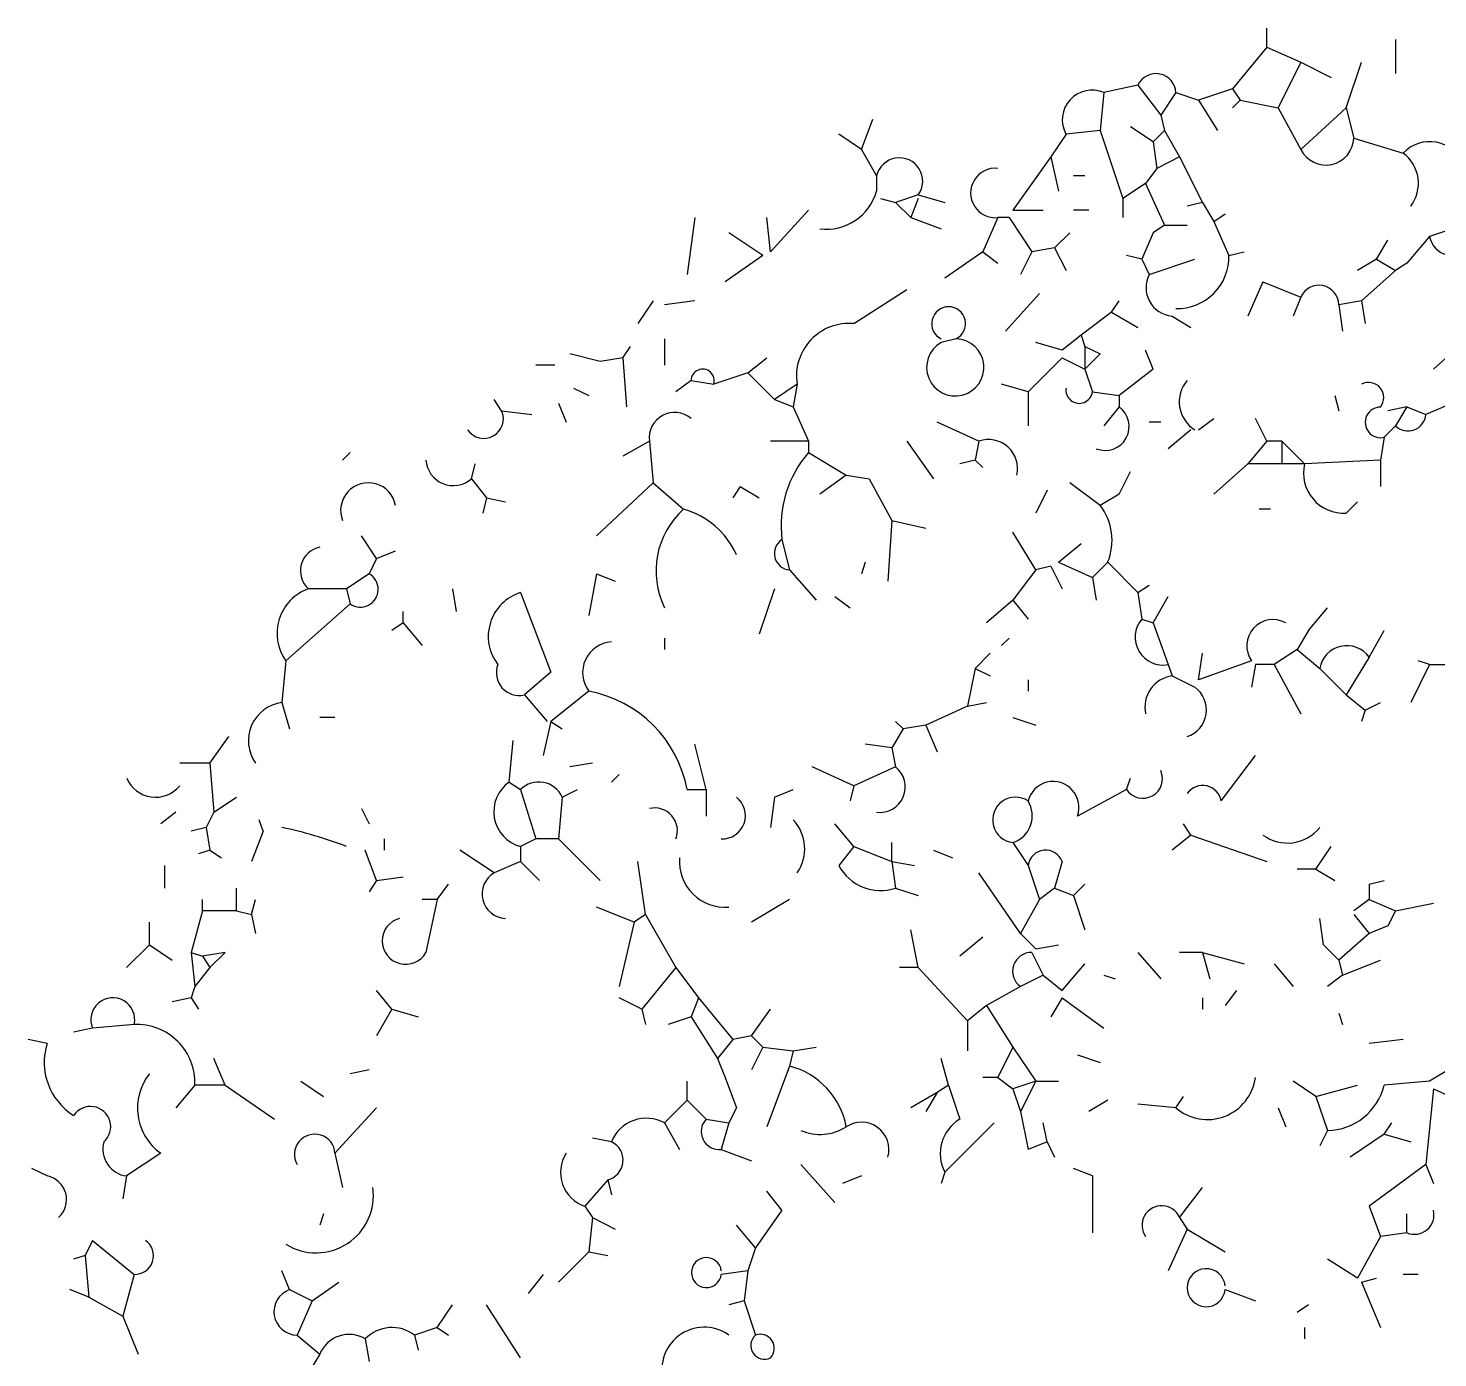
# Model space of a CAD drawing. Header units: millimetres. Extents: x 407.05 to 408.09, y 2605.96 to 2606.99.
# Drawn here: x 407.047 to 407.617, y 2606.449 to 2606.987 of the extents above; entities that cross this region are included whole.
import ezdxf

# ---------------------------------------------------------------- set-up
doc = ezdxf.new("R2010")
doc.units = ezdxf.units.MM
doc.header["$LTSCALE"] = 10
doc.layers.add('Vegetais', color=94, linetype='Continuous')

msp = doc.modelspace()

# ---------------------------------------------------------------- linework, layer by layer
at = {"layer": 'Vegetais'}
for p, q in [((407.5476015429312, 2606.979088007846), (407.5476015429312, 2606.986744130198)), ((407.5476015429312, 2606.979088007846), (407.5338155430789, 2606.962237027327)), ((407.5476015429312, 2606.979088007846), (407.5613875427835, 2606.972957795017)), ((407.5996804778421, 2606.982148713082), (407.5996804778421, 2606.968362377901)), ((407.5613875427835, 2606.972957795017), (407.5521968762153, 2606.954576545713)), ((407.5613875427835, 2606.972957795017), (407.5736386630915, 2606.966832025284)), ((407.5797688759199, 2606.954576545713), (407.5858944779898, 2606.972957795017)), ((407.4955180810938, 2606.963766960786), (407.4817320812417, 2606.960706674709)), ((407.4955180810938, 2606.963766960786), (407.5047087476621, 2606.951516259637)), ((407.5338155430789, 2606.962237027327), (407.5200295432266, 2606.957641610211)), ((407.5338155430789, 2606.962237027327), (407.5368760806508, 2606.957641610211)), ((407.4817320812417, 2606.960706674709), (407.4802018124558, 2606.945386046809)), ((407.5108388766584, 2606.960706674709), (407.5047087476621, 2606.951516259637)), ((407.5108388766584, 2606.960706674709), (407.5200295432266, 2606.957641610211)), ((407.5200295432266, 2606.957641610211), (407.5276854140826, 2606.945386046809)), ((407.5368760806508, 2606.957641610211), (407.5338155430789, 2606.954576545713)), ((407.5368760806508, 2606.957641610211), (407.5521968762153, 2606.954576545713)), ((407.5047087476621, 2606.951516259637), (407.5062435433745, 2606.945386046809)), ((407.5521968762153, 2606.954576545713), (407.5613875427835, 2606.937729924457)), ((407.5797688759199, 2606.954576545713), (407.5613875427835, 2606.937729924457)), ((407.5797688759199, 2606.954576545713), (407.5828294134917, 2606.942325341573)), ((407.3836998134898, 2606.937729924457), (407.3882951467739, 2606.949981547757)), ((407.4802018124558, 2606.945386046809), (407.4664158126035, 2606.943855694191)), ((407.4802018124558, 2606.945386046809), (407.489392479024, 2606.91781387944)), ((407.5016482100904, 2606.940790629693), (407.4924575435222, 2606.946920842521)), ((407.5062435433745, 2606.945386046809), (407.5016482100904, 2606.940790629693)), ((407.5062435433745, 2606.945386046809), (407.5123691454443, 2606.934664859959)), ((407.3836998134898, 2606.937729924457), (407.3745091469216, 2606.943855694191)), ((407.4664158126035, 2606.943855694191), (407.4602902105335, 2606.934664859959)), ((407.5016482100904, 2606.940790629693), (407.5031784788761, 2606.930069442843)), ((407.5828294134917, 2606.942325341573), (407.6027455423403, 2606.936195212577)), ((407.3836998134898, 2606.937729924457), (407.3898253317279, 2606.927004294513)), ((407.4602902105335, 2606.934664859959), (407.4449693311369, 2606.913218881484)), ((407.4602902105335, 2606.934664859959), (407.4633506642733, 2606.920878943939)), ((407.5123691454443, 2606.934664859959), (407.5031784788761, 2606.930069442843)), ((407.5123691454443, 2606.934664859959), (407.5215598120125, 2606.916283945982)), ((407.5031784788761, 2606.930069442843), (407.4985831455922, 2606.923944008437)), ((407.3898253317279, 2606.927004294513), (407.3898253317279, 2606.920878943939)), ((407.4740762103858, 2606.927004294513), (407.4694808771017, 2606.927004294513)), ((407.4985831455922, 2606.923944008437), (407.489392479024, 2606.91781387944)), ((407.4985831455922, 2606.923944008437), (407.5062435433745, 2606.90709311175)), ((407.3913602112721, 2606.91781387944), (407.3974858133421, 2606.916283945982)), ((407.4066763960784, 2606.919349094313), (407.3974858133421, 2606.916283945982)), ((407.3974858133421, 2606.916283945982), (407.4036113315802, 2606.910158176248)), ((407.4066763960784, 2606.91781387944), (407.4036113315802, 2606.910158176248)), ((407.4066763960784, 2606.919349094313), (407.4173974152643, 2606.916283945982)), ((407.489392479024, 2606.91781387944), (407.489392479024, 2606.910158176248)), ((407.5215598120125, 2606.916283945982), (407.5154342099427, 2606.914753593365)), ((407.5215598120125, 2606.916283945982), (407.5261551452966, 2606.908623380536)), ((407.346937063385, 2606.896371841068), (407.3622534158552, 2606.913218881484)), ((407.4449693311369, 2606.913218881484), (407.4572251460353, 2606.913218881484)), ((407.4756064791717, 2606.913218881484), (407.4694808771017, 2606.913218881484)), ((407.5261551452966, 2606.908623380536), (407.5307504785807, 2606.911688528867)), ((407.3162999991824, 2606.910158176248), (407.3132395454425, 2606.887181425996)), ((407.346937063385, 2606.896371841068), (407.3454068784312, 2606.910158176248)), ((407.4036113315802, 2606.910158176248), (407.4158671464785, 2606.905562675301)), ((407.4388438128989, 2606.910158176248), (407.4327182108289, 2606.896371841068)), ((407.443439146183, 2606.910158176248), (407.4388438128989, 2606.910158176248)), ((407.443439146183, 2606.910158176248), (407.4526298127512, 2606.896371841068)), ((407.5062435433745, 2606.90709311175), (407.5016482100904, 2606.90402796342)), ((407.5062435433745, 2606.90709311175), (407.5154342099427, 2606.90709311175)), ((407.5261551452966, 2606.908623380536), (407.5322807473667, 2606.894837129188)), ((407.6272524775467, 2606.90709311175), (407.6134664776944, 2606.902497694634)), ((407.3438719988869, 2606.894837129188), (407.3300859990346, 2606.90402796342)), ((407.4618204793194, 2606.897902193687), (407.4679460813894, 2606.90402796342)), ((407.5016482100904, 2606.90402796342), (407.4970528768063, 2606.89330677657)), ((407.5920200800599, 2606.89330677657), (407.596615413344, 2606.900967258185)), ((407.6134664776944, 2606.902497694634), (407.6042758111262, 2606.891776423952)), ((407.3438719988869, 2606.894837129188), (407.3285558140807, 2606.884116277666)), ((407.4327182108289, 2606.896371841068), (407.4173974152643, 2606.885646211124)), ((407.4327182108289, 2606.896371841068), (407.4388438128989, 2606.891776423952)), ((407.4526298127512, 2606.896371841068), (407.4480344794671, 2606.887181425996)), ((407.4618204793194, 2606.897902193687), (407.4526298127512, 2606.896371841068)), ((407.4618204793194, 2606.897902193687), (407.4664158126035, 2606.888711275622)), ((407.4970528768063, 2606.89330677657), (407.4909227478099, 2606.894837129188)), ((407.4970528768063, 2606.89330677657), (407.5001134143779, 2606.887181425996)), ((407.5001134143779, 2606.887181425996), (407.5184946636824, 2606.89330677657)), ((407.5322807473667, 2606.894837129188), (407.538410876363, 2606.896371841068)), ((407.5920200800599, 2606.89330677657), (407.5843642092039, 2606.888711275622)), ((407.5920200800599, 2606.89330677657), (407.5996804778421, 2606.888711275622)), ((407.5996804778421, 2606.888711275622), (407.5858944779898, 2606.876455796052)), ((407.6042758111262, 2606.891776423952), (407.5996804778421, 2606.888711275622)), ((407.546066747219, 2606.884116277666), (407.5399411451489, 2606.870330445478)), ((407.546066747219, 2606.884116277666), (407.5613875427835, 2606.877991010924)), ((407.2994535455902, 2606.876455796052), (407.2933234165939, 2606.867265380979)), ((407.3162999991824, 2606.876455796052), (407.3040488788743, 2606.874925862594)), ((407.3806347489916, 2606.867265380979), (407.4020811466262, 2606.881051296999)), ((407.4556948772494, 2606.87952086055), (407.4419088773971, 2606.864204675744)), ((407.4847971457399, 2606.871860798095), (407.4878622102381, 2606.876455796052)), ((407.5613875427835, 2606.877991010924), (407.5583224782853, 2606.870330445478)), ((407.5858944779898, 2606.876455796052), (407.5767038114216, 2606.874925862594)), ((407.5858944779898, 2606.876455796052), (407.5874247467758, 2606.867265380979)), ((407.4847971457399, 2606.871860798095), (407.4725414146735, 2606.862669880031)), ((407.4847971457399, 2606.871860798095), (407.4955180810938, 2606.865735028362)), ((407.5767038114216, 2606.874925862594), (407.5782339963756, 2606.864204675744)), ((407.5093039971142, 2606.870330445478), (407.5169644787284, 2606.865735028362)), ((407.3040488788743, 2606.861139611246), (407.3040488788743, 2606.850418759724)), ((407.4219927485484, 2606.861139611246), (407.4158671464785, 2606.859609174795)), ((407.4648855438176, 2606.85654419413), (407.4541599977051, 2606.859609174795)), ((407.4725414146735, 2606.862669880031), (407.4648855438176, 2606.85654419413)), ((407.4725414146735, 2606.862669880031), (407.4740762103858, 2606.858074462915)), ((407.6287826625006, 2606.861139611246), (407.6149967464804, 2606.848883628683)), ((407.2780071479556, 2606.851948693181), (407.2657513330573, 2606.855013757679)), ((407.2871978145238, 2606.853479045799), (407.2780071479556, 2606.851948693181)), ((407.2871978145238, 2606.853479045799), (407.2902628790221, 2606.858074462915)), ((407.2871978145238, 2606.853479045799), (407.2887279994778, 2606.833567863037)), ((407.3377464806489, 2606.847353695225), (407.3454068784312, 2606.853479045799)), ((407.4648855438176, 2606.853479045799), (407.4510995439653, 2606.839693213611)), ((407.4648855438176, 2606.853479045799), (407.4740762103858, 2606.848883628683)), ((407.4740762103858, 2606.858074462915), (407.4740762103858, 2606.848883628683)), ((407.4740762103858, 2606.858074462915), (407.4802018124558, 2606.855013757679)), ((407.4802018124558, 2606.855013757679), (407.4740762103858, 2606.848883628683)), ((407.5016482100904, 2606.848883628683), (407.4985831455922, 2606.85654419413)), ((407.2596258148193, 2606.850418759724), (407.2519654170371, 2606.850418759724)), ((407.4740762103858, 2606.848883628683), (407.4771367479576, 2606.839693213611)), ((407.5016482100904, 2606.848883628683), (407.4878622102381, 2606.838163280153)), ((407.3147698142284, 2606.844288630727), (407.3086442121584, 2606.839693213611)), ((407.3147698142284, 2606.844288630727), (407.3239604807966, 2606.842758278109)), ((407.3377464806489, 2606.847353695225), (407.3239604807966, 2606.842758278109)), ((407.3377464806489, 2606.847353695225), (407.348467332171, 2606.836632843703)), ((407.3576580825711, 2606.842758278109), (407.348467332171, 2606.836632843703)), ((407.3576580825711, 2606.842758278109), (407.3561278137852, 2606.833567863037)), ((407.4510995439653, 2606.839693213611), (407.4403739978528, 2606.842758278109)), ((407.2381794171848, 2606.832037426587), (407.2351188796129, 2606.836632843703)), ((407.2672862126016, 2606.841228344651), (407.2734118146716, 2606.838163280153)), ((407.348467332171, 2606.836632843703), (407.3561278137852, 2606.833567863037)), ((407.4510995439653, 2606.839693213611), (407.4510995439653, 2606.825907297591)), ((407.4771367479576, 2606.839693213611), (407.4878622102381, 2606.838163280153)), ((407.4878622102381, 2606.838163280153), (407.4878622102381, 2606.833567863037)), ((407.5751735426357, 2606.838163280153), (407.5767038114216, 2606.832037426587)), ((407.2381794171848, 2606.832037426587), (407.2504351482511, 2606.830502714707)), ((407.2611560836052, 2606.835098131823), (407.2642211481034, 2606.827442009471)), ((407.3561278137852, 2606.833567863037), (407.3622534158552, 2606.819781527857)), ((407.4878622102381, 2606.833567863037), (407.4817320812417, 2606.825907297591)), ((407.6042758111262, 2606.833567863037), (407.596615413344, 2606.832037426587)), ((407.6042758111262, 2606.833567863037), (407.5996804778421, 2606.825907297591)), ((407.6042758111262, 2606.833567863037), (407.6119362089085, 2606.830502714707)), ((407.6226571442626, 2606.835098131823), (407.6119362089085, 2606.830502714707)), ((407.4311834151166, 2606.819781527857), (407.4143368776926, 2606.827442009471)), ((407.5047087476621, 2606.827442009471), (407.5001134143779, 2606.827442009471)), ((407.5200295432266, 2606.824376944973), (407.5261551452966, 2606.828972362089)), ((407.5476015429312, 2606.819781527857), (407.5430062096471, 2606.828972362089)), ((407.5996804778421, 2606.825907297591), (407.595085144558, 2606.821311880475)), ((407.297918749878, 2606.819781527857), (407.2871978145238, 2606.813656177283)), ((407.297918749878, 2606.819781527857), (407.2994535455902, 2606.802930547338)), ((407.3622534158552, 2606.819781527857), (407.346937063385, 2606.819781527857)), ((407.3622534158552, 2606.819781527857), (407.3622534158552, 2606.815186026909)), ((407.4020811466262, 2606.819781527857), (407.4128020819802, 2606.80446576221)), ((407.4311834151166, 2606.819781527857), (407.4296531463307, 2606.812120962411)), ((407.5169644787284, 2606.824376944973), (407.5077738121602, 2606.816716379526)), ((407.5476015429312, 2606.819781527857), (407.5399411451489, 2606.810591028952)), ((407.5537271450012, 2606.819781527857), (407.5476015429312, 2606.819781527857)), ((407.5537271450012, 2606.819781527857), (407.5537271450012, 2606.810591028952)), ((407.5537271450012, 2606.819781527857), (407.5629178115694, 2606.810591028952)), ((407.595085144558, 2606.821311880475), (407.5935548757721, 2606.812120962411)), ((407.1769098157057, 2606.815186026909), (407.1738446673755, 2606.812120962411)), ((407.3622534158552, 2606.815186026909), (407.3775742114199, 2606.805995611836)), ((407.2259282130449, 2606.80446576221), (407.2274583979987, 2606.810591028952)), ((407.4296531463307, 2606.812120962411), (407.4235275442608, 2606.810591028952)), ((407.4296531463307, 2606.812120962411), (407.4327182108289, 2606.809060760167)), ((407.5399411451489, 2606.810591028952), (407.5261551452966, 2606.798335549382)), ((407.5537271450012, 2606.810591028952), (407.5399411451489, 2606.810591028952)), ((407.5629178115694, 2606.810591028952), (407.5537271450012, 2606.810591028952)), ((407.5935548757721, 2606.812120962411), (407.5629178115694, 2606.810591028952)), ((407.5935548757721, 2606.812120962411), (407.5935548757721, 2606.80140061388)), ((407.2259282130449, 2606.80446576221), (407.2320537312828, 2606.796805196764)), ((407.2994535455902, 2606.802930547338), (407.2764768791698, 2606.781488508966)), ((407.2994535455902, 2606.802930547338), (407.3117047497303, 2606.792209779648)), ((407.3775742114199, 2606.805995611836), (407.3668487491393, 2606.798335549382)), ((407.3775742114199, 2606.805995611836), (407.386764877988, 2606.80446576221)), ((407.386764877988, 2606.80446576221), (407.3959555445562, 2606.787614362532)), ((407.4802018124558, 2606.793740132266), (407.4679460813894, 2606.802930547338)), ((407.4878622102381, 2606.798335549382), (407.4924575435222, 2606.807525964454)), ((407.2320537312828, 2606.796805196764), (407.2305235463288, 2606.79067942703)), ((407.2320537312828, 2606.796805196764), (407.239714212897, 2606.795274844146)), ((407.3346813323188, 2606.80140061388), (407.3316208785789, 2606.796805196764)), ((407.3346813323188, 2606.80140061388), (407.3423417301011, 2606.796805196764)), ((407.4587553309892, 2606.799870261262), (407.4541599977051, 2606.79067942703)), ((407.4878622102381, 2606.798335549382), (407.4802018124558, 2606.793740132266)), ((407.5491318117171, 2606.792209779648), (407.544536478433, 2606.792209779648)), ((407.5797688759199, 2606.79067942703), (407.5843642092039, 2606.795274844146)), ((407.3959555445562, 2606.787614362532), (407.394420665012, 2606.763107594989)), ((407.3959555445562, 2606.787614362532), (407.4097415444085, 2606.784549214202)), ((407.1876307510597, 2606.772298093894), (407.1815051489898, 2606.781488508966)), ((407.3515323966691, 2606.779953797086), (407.3545975449994, 2606.767702676778)), ((407.4541599977051, 2606.767702676778), (407.4449693311369, 2606.783018861584)), ((407.1876307510597, 2606.772298093894), (407.1952911488421, 2606.775358379969)), ((407.4633506642733, 2606.770762962853), (407.4725414146735, 2606.778423444468)), ((407.1876307510597, 2606.772298093894), (407.1845702973199, 2606.766167881065)), ((407.3852299984438, 2606.770762962853), (407.3836998134898, 2606.766167881065)), ((407.4602902105335, 2606.769233029396), (407.4541599977051, 2606.767702676778)), ((407.4602902105335, 2606.769233029396), (407.4648855438176, 2606.760042530491)), ((407.4633506642733, 2606.770762962853), (407.4771367479576, 2606.764637528448)), ((407.483266876954, 2606.770762962853), (407.4771367479576, 2606.764637528448)), ((407.483266876954, 2606.770762962853), (407.4955180810938, 2606.758512177873)), ((407.1845702973199, 2606.766167881065), (407.1753795469198, 2606.760042530491)), ((407.2764768791698, 2606.766167881065), (407.2734118146716, 2606.749321343641)), ((407.2764768791698, 2606.766167881065), (407.2841326661937, 2606.763107594989)), ((407.3545975449994, 2606.767702676778), (407.3653184803534, 2606.755447113375)), ((407.4541599977051, 2606.767702676778), (407.4449693311369, 2606.755447113375)), ((407.4771367479576, 2606.764637528448), (407.4786715436699, 2606.755447113375)), ((407.1753795469198, 2606.760042530491), (407.1600587513552, 2606.760042530491)), ((407.1753795469198, 2606.760042530491), (407.1769098157057, 2606.753916760757)), ((407.2182678152624, 2606.760042530491), (407.2197980002164, 2606.750851696259)), ((407.245839814967, 2606.758512177873), (407.2580955460334, 2606.726345012549)), ((407.348467332171, 2606.760042530491), (407.3423417301011, 2606.741660778195)), ((407.3729788781357, 2606.756977465993), (407.3791044802057, 2606.752382048877)), ((407.4955180810938, 2606.758512177873), (407.5001134143779, 2606.76157246395)), ((407.4955180810938, 2606.758512177873), (407.4970528768063, 2606.747786631761)), ((407.5016482100904, 2606.746256195311), (407.5077738121602, 2606.756977465993)), ((407.1769098157057, 2606.753916760757), (407.150868084787, 2606.730940010505)), ((407.1983562133403, 2606.746256195311), (407.1983562133403, 2606.750851696259)), ((407.4449693311369, 2606.755447113375), (407.4342484796148, 2606.746256195311)), ((407.4449693311369, 2606.755447113375), (407.4510995439653, 2606.747786631761)), ((407.5644479965233, 2606.743191130813), (407.5721084781376, 2606.752382048877)), ((407.1983562133403, 2606.746256195311), (407.1937608800562, 2606.743191130813)), ((407.1983562133403, 2606.746256195311), (407.2060120003641, 2606.737065361079)), ((407.4970528768063, 2606.747786631761), (407.5016482100904, 2606.746256195311)), ((407.5016482100904, 2606.746256195311), (407.5077738121602, 2606.729405214793)), ((407.3040488788743, 2606.740130425577), (407.3040488788743, 2606.735535427621)), ((407.443439146183, 2606.740130425577), (407.4403739978528, 2606.737065361079)), ((407.5644479965233, 2606.743191130813), (407.5598526632393, 2606.735535427621)), ((407.5889595424881, 2606.732470363123), (407.595085144558, 2606.743191130813)), ((407.4296531463307, 2606.727874946007), (407.4357787484007, 2606.734000296581)), ((407.5200295432266, 2606.723279948051), (407.5215598120125, 2606.734000296581)), ((407.5598526632393, 2606.735535427621), (407.5506620805031, 2606.729405214793)), ((407.5598526632393, 2606.735535427621), (407.5690433298074, 2606.727874946007)), ((407.150868084787, 2606.730940010505), (407.1493377321691, 2606.714089029987)), ((407.5077738121602, 2606.729405214793), (407.5093039971142, 2606.724809797677)), ((407.5414714139349, 2606.730940010505), (407.5200295432266, 2606.723279948051)), ((407.5430062096471, 2606.729405214793), (407.5414714139349, 2606.72021479972)), ((407.5506620805031, 2606.729405214793), (407.5430062096471, 2606.729405214793)), ((407.5506620805031, 2606.729405214793), (407.5613875427835, 2606.709493612871)), ((407.5889595424881, 2606.732470363123), (407.5797688759199, 2606.717154094485)), ((407.6134664776944, 2606.729405214793), (407.6058060799122, 2606.714089029987)), ((407.6134664776944, 2606.729405214793), (407.6088711444103, 2606.730940010505)), ((407.6134664776944, 2606.729405214793), (407.6257222087608, 2606.729405214793)), ((407.2580955460334, 2606.726345012549), (407.247369999921, 2606.717154094485)), ((407.4296531463307, 2606.727874946007), (407.4265880818325, 2606.712558677369)), ((407.4296531463307, 2606.727874946007), (407.4357787484007, 2606.724809797677)), ((407.4510995439653, 2606.723279948051), (407.4510995439653, 2606.718684530934)), ((407.5093039971142, 2606.724809797677), (407.5184946636824, 2606.72021479972)), ((407.5690433298074, 2606.727874946007), (407.5797688759199, 2606.717154094485)), ((407.247369999921, 2606.717154094485), (407.2565606664892, 2606.706428548372)), ((407.2734118146716, 2606.718684530934), (407.2580955460334, 2606.706428548372)), ((407.5797688759199, 2606.717154094485), (407.5874247467758, 2606.711023965488)), ((407.1493377321691, 2606.714089029987), (407.1524027966673, 2606.703367843136)), ((407.4265880818325, 2606.712558677369), (407.4097415444085, 2606.704898195754)), ((407.4265880818325, 2606.712558677369), (407.4342484796148, 2606.714089029987)), ((407.5874247467758, 2606.711023965488), (407.5858944779898, 2606.706428548372)), ((407.5874247467758, 2606.711023965488), (407.5935548757721, 2606.714089029987)), ((407.1707842974676, 2606.707963260253), (407.1646540846393, 2606.707963260253)), ((407.2580955460334, 2606.706428548372), (407.2550304815352, 2606.692642632352)), ((407.2580955460334, 2606.706428548372), (407.2626908793175, 2606.703367843136)), ((407.4005508778403, 2606.703367843136), (407.3974858133421, 2606.706428548372)), ((407.4449693311369, 2606.707963260253), (407.4541599977051, 2606.704898195754)), ((407.1202355475107, 2606.689582346276), (407.1278913345345, 2606.700302694806)), ((407.4005508778403, 2606.703367843136), (407.3959555445562, 2606.69570769685)), ((407.4097415444085, 2606.704898195754), (407.4005508778403, 2606.703367843136)), ((407.4097415444085, 2606.704898195754), (407.4143368776926, 2606.694177428064)), ((407.2412444816829, 2606.681921864662), (407.2427747504689, 2606.69877284518)), ((407.3208953324665, 2606.678856800164), (407.3162999991824, 2606.697237630308)), ((407.3959555445562, 2606.69570769685), (407.3852299984438, 2606.697237630308)), ((407.3959555445562, 2606.69570769685), (407.3974858133421, 2606.688047215236)), ((407.1202355475107, 2606.689582346276), (407.1079798164443, 2606.689582346276)), ((407.1202355475107, 2606.689582346276), (407.1217657324647, 2606.669665882099)), ((407.2749419996255, 2606.689582346276), (407.2657513330573, 2606.688047215236)), ((407.5292202097948, 2606.674261299216), (407.5430062096471, 2606.692642632352)), ((407.2856675457379, 2606.68498692916), (407.2826024812398, 2606.681921864662)), ((407.3806347489916, 2606.680391512044), (407.3637882115675, 2606.688047215236)), ((407.3974858133421, 2606.688047215236), (407.3806347489916, 2606.680391512044)), ((407.4909227478099, 2606.678856800164), (407.4924575435222, 2606.683452217279)), ((407.2412444816829, 2606.681921864662), (407.245839814967, 2606.678856800164)), ((407.245839814967, 2606.678856800164), (407.2519654170371, 2606.658944695249)), ((407.2626908793175, 2606.675796094928), (407.2688164813875, 2606.678856800164)), ((407.3132395454425, 2606.678856800164), (407.3208953324665, 2606.678856800164)), ((407.3208953324665, 2606.678856800164), (407.3208953324665, 2606.668135529482)), ((407.348467332171, 2606.675796094928), (407.3561278137852, 2606.678856800164)), ((407.3806347489916, 2606.680391512044), (407.3791044802057, 2606.674261299216)), ((407.4909227478099, 2606.678856800164), (407.4710111458876, 2606.668135529482)), ((407.1217657324647, 2606.669665882099), (407.1309563990329, 2606.675796094928)), ((407.1815051489898, 2606.67120059398), (407.1845702973199, 2606.665070464984)), ((407.2626908793175, 2606.675796094928), (407.2611560836052, 2606.658944695249)), ((407.348467332171, 2606.675796094928), (407.346937063385, 2606.663540112366)), ((407.1064495476584, 2606.669665882099), (407.1003193348301, 2606.665070464984)), ((407.1217657324647, 2606.669665882099), (407.1187006679663, 2606.663540112366)), ((407.1416773343868, 2606.662009759748), (407.1401470656009, 2606.666605176864)), ((407.1187006679663, 2606.663540112366), (407.1125751497284, 2606.662009759748)), ((407.1187006679663, 2606.663540112366), (407.1202355475107, 2606.654349697293)), ((407.1416773343868, 2606.662009759748), (407.1370819172708, 2606.649754196345)), ((407.3806347489916, 2606.655879546919), (407.3729788781357, 2606.665070464984)), ((407.5169644787284, 2606.660475047868), (407.5093039971142, 2606.654349697293)), ((407.5169644787284, 2606.660475047868), (407.5138993303983, 2606.665070464984)), ((407.5169644787284, 2606.660475047868), (407.5476015429312, 2606.649754196345)), ((407.1202355475107, 2606.654349697293), (407.1156402142266, 2606.652819260843)), ((407.1202355475107, 2606.654349697293), (407.1248307969628, 2606.651284548963)), ((407.1876307510597, 2606.642094133891), (407.1830354177757, 2606.654349697293)), ((407.190695815558, 2606.658944695249), (407.190695815558, 2606.654349697293)), ((407.2351188796129, 2606.645159198389), (407.2213328797606, 2606.654349697293)), ((407.2519654170371, 2606.658944695249), (407.245839814967, 2606.655879546919)), ((407.245839814967, 2606.655879546919), (407.245839814967, 2606.649754196345)), ((407.2611560836052, 2606.658944695249), (407.2519654170371, 2606.658944695249)), ((407.2611560836052, 2606.658944695249), (407.2780071479556, 2606.642094133891)), ((407.3806347489916, 2606.655879546919), (407.3745091469216, 2606.648224262887)), ((407.3806347489916, 2606.655879546919), (407.3959555445562, 2606.649754196345)), ((407.3959555445562, 2606.649754196345), (407.3959555445562, 2606.657414761792)), ((407.4128020819802, 2606.654349697293), (407.4204624797626, 2606.651284548963)), ((407.4449693311369, 2606.657414761792), (407.4510995439653, 2606.648224262887)), ((407.5675131448534, 2606.646689131847), (407.5736386630915, 2606.655879546919)), ((407.1018542143743, 2606.648224262887), (407.1018542143743, 2606.639033428655)), ((407.245839814967, 2606.649754196345), (407.2351188796129, 2606.645159198389)), ((407.245839814967, 2606.649754196345), (407.2535002127493, 2606.642094133891)), ((407.296388481092, 2606.628307798711), (407.2933234165939, 2606.649754196345)), ((407.3959555445562, 2606.649754196345), (407.3974858133421, 2606.639033428655)), ((407.3959555445562, 2606.649754196345), (407.4051462111244, 2606.648224262887)), ((407.4510995439653, 2606.648224262887), (407.4556948772494, 2606.634438011539)), ((407.4648855438176, 2606.649754196345), (407.4618204793194, 2606.639033428655)), ((407.1876307510597, 2606.642094133891), (407.1983562133403, 2606.643628845771)), ((407.4480344794671, 2606.620652095519), (407.4311834151166, 2606.645159198389)), ((407.5675131448534, 2606.646689131847), (407.5598526632393, 2606.646689131847)), ((407.5675131448534, 2606.646689131847), (407.5751735426357, 2606.642094133891)), ((407.1309563990329, 2606.629842594423), (407.1309563990329, 2606.639033428655)), ((407.1876307510597, 2606.642094133891), (407.1845702973199, 2606.637498716775)), ((407.2121422131926, 2606.634438011539), (407.2167375464767, 2606.640563781273)), ((407.3974858133421, 2606.639033428655), (407.4066763960784, 2606.635968364157)), ((407.4618204793194, 2606.639033428655), (407.4556948772494, 2606.634438011539)), ((407.4618204793194, 2606.639033428655), (407.4694808771017, 2606.635968364157)), ((407.4694808771017, 2606.635968364157), (407.4740762103858, 2606.640563781273)), ((407.5889595424881, 2606.640563781273), (407.595085144558, 2606.642094133891)), ((407.5889595424881, 2606.640563781273), (407.5889595424881, 2606.634438011539)), ((407.1171703991806, 2606.629842594423), (407.1171703991806, 2606.634438011539)), ((407.1370819172708, 2606.628307798711), (407.1386167968151, 2606.634438011539)), ((407.2121422131926, 2606.634438011539), (407.2060120003641, 2606.634438011539)), ((407.2121422131926, 2606.634438011539), (407.2075468799085, 2606.612991613904)), ((407.2917930639759, 2606.625247093475), (407.2764768791698, 2606.631372863209)), ((407.3545975449994, 2606.634438011539), (407.3392766656028, 2606.625247093475)), ((407.4556948772494, 2606.634438011539), (407.4480344794671, 2606.620652095519)), ((407.4694808771017, 2606.635968364157), (407.4740762103858, 2606.622182028977)), ((407.5889595424881, 2606.634438011539), (407.5828294134917, 2606.629842594423)), ((407.5889595424881, 2606.634438011539), (407.5996804778421, 2606.629842594423)), ((407.5996804778421, 2606.629842594423), (407.6149967464804, 2606.632903299659)), ((407.1171703991806, 2606.629842594423), (407.1125751497284, 2606.612991613904)), ((407.1309563990329, 2606.629842594423), (407.1171703991806, 2606.629842594423)), ((407.1309563990329, 2606.629842594423), (407.1370819172708, 2606.628307798711)), ((407.1370819172708, 2606.628307798711), (407.1386167968151, 2606.620652095519)), ((407.296388481092, 2606.628307798711), (407.2917930639759, 2606.625247093475)), ((407.296388481092, 2606.628307798711), (407.3086442121584, 2606.606866263331)), ((407.5705782093517, 2606.616056678403), (407.5690433298074, 2606.626777446093)), ((407.5828294134917, 2606.628307798711), (407.5889595424881, 2606.620652095519)), ((407.5996804778421, 2606.629842594423), (407.596615413344, 2606.623712381595)), ((407.095724001546, 2606.616056678403), (407.095724001546, 2606.625247093475)), ((407.2917930639759, 2606.625247093475), (407.2856675457379, 2606.599205697884)), ((407.4066763960784, 2606.606866263331), (407.4036113315802, 2606.622182028977)), ((407.4480344794671, 2606.620652095519), (407.4541599977051, 2606.614521966522)), ((407.5889595424881, 2606.620652095519), (407.5767038114216, 2606.609926465574)), ((407.596615413344, 2606.623712381595), (407.5889595424881, 2606.620652095519)), ((407.095724001546, 2606.616056678403), (407.0865334188097, 2606.606866263331)), ((407.095724001546, 2606.616056678403), (407.1049147519461, 2606.609926465574)), ((407.4327182108289, 2606.619116964479), (407.4235275442608, 2606.611461680447)), ((407.4541599977051, 2606.614521966522), (407.4633506642733, 2606.616056678403)), ((407.5705782093517, 2606.616056678403), (407.5767038114216, 2606.609926465574)), ((407.1125751497284, 2606.612991613904), (407.1141053346824, 2606.599205697884)), ((407.1125751497284, 2606.612991613904), (407.1171703991806, 2606.611461680447)), ((407.1263611495806, 2606.612991613904), (407.1171703991806, 2606.611461680447)), ((407.1171703991806, 2606.611461680447), (407.1202355475107, 2606.606866263331)), ((407.1263611495806, 2606.612991613904), (407.1202355475107, 2606.606866263331)), ((407.4526298127512, 2606.612991613904), (407.4572251460353, 2606.603801115)), ((407.4648855438176, 2606.597675345266), (407.4740762103858, 2606.608396615949)), ((407.4955180810938, 2606.612991613904), (407.5047087476621, 2606.602270762382)), ((407.5215598120125, 2606.612991613904), (407.5123691454443, 2606.612991613904)), ((407.5215598120125, 2606.612991613904), (407.5246248765107, 2606.602270762382)), ((407.5215598120125, 2606.612991613904), (407.538410876363, 2606.608396615949)), ((407.5506620805031, 2606.608396615949), (407.5583224782853, 2606.599205697884)), ((407.5767038114216, 2606.609926465574), (407.5782339963756, 2606.603801115)), ((407.5782339963756, 2606.603801115), (407.5935548757721, 2606.609926465574)), ((407.1202355475107, 2606.606866263331), (407.1141053346824, 2606.599205697884)), ((407.3086442121584, 2606.606866263331), (407.2948582123061, 2606.590014863652)), ((407.3086442121584, 2606.606866263331), (407.3178348787266, 2606.594610280768)), ((407.4066763960784, 2606.606866263331), (407.3990159982961, 2606.606866263331)), ((407.4066763960784, 2606.606866263331), (407.4265880818325, 2606.585419362704)), ((407.4572251460353, 2606.603801115), (407.4480344794671, 2606.599205697884)), ((407.4572251460353, 2606.603801115), (407.4648855438176, 2606.597675345266)), ((407.4817320812417, 2606.603801115), (407.4863274145258, 2606.602270762382)), ((407.5782339963756, 2606.603801115), (407.5721084781376, 2606.599205697884)), ((407.1141053346824, 2606.599205697884), (407.1125751497284, 2606.594610280768)), ((407.1937608800562, 2606.590014863652), (407.1876307510597, 2606.597675345266)), ((407.4480344794671, 2606.599205697884), (407.4342484796148, 2606.59154521627)), ((407.5353458118648, 2606.597675345266), (407.5307504785807, 2606.59154521627)), ((407.1125751497284, 2606.594610280768), (407.1049147519461, 2606.59307992815)), ((407.1125751497284, 2606.594610280768), (407.1156402142266, 2606.590014863652)), ((407.2948582123061, 2606.590014863652), (407.2856675457379, 2606.594610280768)), ((407.3178348787266, 2606.594610280768), (407.3147698142284, 2606.586949715322)), ((407.3178348787266, 2606.594610280768), (407.3316208785789, 2606.577759300249)), ((407.4342484796148, 2606.59154521627), (407.4265880818325, 2606.585419362704)), ((407.4342484796148, 2606.59154521627), (407.4449693311369, 2606.574699014174)), ((407.4648855438176, 2606.594610280768), (407.4602902105335, 2606.586949715322)), ((407.4648855438176, 2606.594610280768), (407.4817320812417, 2606.582354298206)), ((407.5215598120125, 2606.594610280768), (407.5215598120125, 2606.590014863652)), ((407.1937608800562, 2606.590014863652), (407.1876307510597, 2606.57929401213)), ((407.1937608800562, 2606.590014863652), (407.2044818154103, 2606.586949715322)), ((407.2948582123061, 2606.590014863652), (407.296388481092, 2606.583889513078)), ((407.3147698142284, 2606.586949715322), (407.3055791476602, 2606.583889513078)), ((407.3147698142284, 2606.586949715322), (407.3254906657506, 2606.570103597058)), ((407.3392766656028, 2606.57929401213), (407.346937063385, 2606.590014863652)), ((407.5767038114216, 2606.588484511034), (407.5782339963756, 2606.583889513078)), ((407.0727474189574, 2606.582354298206), (407.0650915481016, 2606.580824364748)), ((407.089598399476, 2606.583889513078), (407.0727474189574, 2606.582354298206)), ((407.4265880818325, 2606.585419362704), (407.4265880818325, 2606.573163883133)), ((407.0543660858212, 2606.576228947632), (407.0467102987972, 2606.577759300249)), ((407.3316208785789, 2606.577759300249), (407.3254906657506, 2606.570103597058)), ((407.3392766656028, 2606.57929401213), (407.3316208785789, 2606.577759300249)), ((407.3392766656028, 2606.57929401213), (407.3438719988869, 2606.574699014174)), ((407.3438719988869, 2606.574699014174), (407.3392766656028, 2606.565508179941)), ((407.3438719988869, 2606.574699014174), (407.3561278137852, 2606.573163883133)), ((407.3561278137852, 2606.573163883133), (407.3653184803534, 2606.574699014174)), ((407.4449693311369, 2606.574699014174), (407.4388438128989, 2606.562443115443)), ((407.4449693311369, 2606.574699014174), (407.4541599977051, 2606.560912762826)), ((407.6027455423403, 2606.577759300249), (407.5889595424881, 2606.576228947632)), ((407.1263611495806, 2606.559377967113), (407.1217657324647, 2606.570103597058)), ((407.3254906657506, 2606.570103597058), (407.3285558140807, 2606.562443115443)), ((407.3561278137852, 2606.573163883133), (407.3545975449994, 2606.56703853256)), ((407.4189322109767, 2606.559377967113), (407.4158671464785, 2606.570103597058)), ((407.4710111458876, 2606.571633949676), (407.4802018124558, 2606.568568885177)), ((407.6287826625006, 2606.570103597058), (407.6134664776944, 2606.560912762826)), ((407.1845702973199, 2606.565508179941), (407.1769098157057, 2606.563973468061)), ((407.3545975449994, 2606.56703853256), (407.3454068784312, 2606.542531429689)), ((407.1141053346824, 2606.559377967113), (407.1064495476584, 2606.550187132881)), ((407.1263611495806, 2606.559377967113), (407.1141053346824, 2606.559377967113)), ((407.1263611495806, 2606.559377967113), (407.1462726676709, 2606.545591715765)), ((407.1569982976153, 2606.560912762826), (407.1661889641835, 2606.554782549997)), ((407.3132395454425, 2606.55325219738), (407.3132395454425, 2606.560912762826)), ((407.3285558140807, 2606.562443115443), (407.3331511473648, 2606.550187132881)), ((407.4189322109767, 2606.559377967113), (407.4143368776926, 2606.556317261878)), ((407.4189322109767, 2606.559377967113), (407.4235275442608, 2606.545591715765)), ((407.4388438128989, 2606.562443115443), (407.4327182108289, 2606.562443115443)), ((407.4388438128989, 2606.562443115443), (407.4449693311369, 2606.557847614496)), ((407.4541599977051, 2606.560912762826), (407.4449693311369, 2606.557847614496)), ((407.4449693311369, 2606.557847614496), (407.4480344794671, 2606.548656780263)), ((407.4541599977051, 2606.560912762826), (407.4480344794671, 2606.548656780263)), ((407.4541599977051, 2606.560912762826), (407.4633506642733, 2606.560912762826)), ((407.5675131448534, 2606.554782549997), (407.5583224782853, 2606.560912762826)), ((407.5675131448534, 2606.554782549997), (407.5843642092039, 2606.559377967113)), ((407.6134664776944, 2606.560912762826), (407.595085144558, 2606.559377967113)), ((407.6149967464804, 2606.557847614496), (407.6119362089085, 2606.527210801788)), ((407.6149967464804, 2606.557847614496), (407.6318478108308, 2606.550187132881)), ((407.3132395454425, 2606.55325219738), (407.3040488788743, 2606.544061363147)), ((407.3132395454425, 2606.55325219738), (407.3208953324665, 2606.545591715765)), ((407.4143368776926, 2606.556317261878), (407.4036113315802, 2606.550187132881)), ((407.4143368776926, 2606.556317261878), (407.4097415444085, 2606.548656780263)), ((407.483266876954, 2606.55325219738), (407.4756064791717, 2606.548656780263)), ((407.5108388766584, 2606.550187132881), (407.4955180810938, 2606.551721844761)), ((407.5108388766584, 2606.550187132881), (407.5138993303983, 2606.554782549997)), ((407.5675131448534, 2606.554782549997), (407.5721084781376, 2606.540996214817)), ((407.1707842974676, 2606.531805799745), (407.1876307510597, 2606.550187132881)), ((407.3208953324665, 2606.545591715765), (407.3300859990346, 2606.544061363147)), ((407.3331511473648, 2606.550187132881), (407.3300859990346, 2606.544061363147)), ((407.4480344794671, 2606.548656780263), (407.4510995439653, 2606.533340930785)), ((407.5521968762153, 2606.550187132881), (407.5552574137872, 2606.542531429689)), ((407.3040488788743, 2606.544061363147), (407.3101744809443, 2606.533340930785)), ((407.3300859990346, 2606.544061363147), (407.3270255452948, 2606.533340930785)), ((407.4173974152643, 2606.524150096553), (407.4373135441131, 2606.544061363147)), ((407.4587553309892, 2606.536401216861), (407.4572251460353, 2606.544061363147)), ((407.5721084781376, 2606.540996214817), (407.5690433298074, 2606.534870864243)), ((407.595085144558, 2606.539466281359), (407.5981502090562, 2606.544061363147)), ((407.2826024812398, 2606.536401216861), (407.2749419996255, 2606.537935928741)), ((407.4587553309892, 2606.536401216861), (407.4510995439653, 2606.533340930785)), ((407.4587553309892, 2606.536401216861), (407.4618204793194, 2606.530275866287)), ((407.595085144558, 2606.539466281359), (407.5812991447057, 2606.530275866287)), ((407.595085144558, 2606.539466281359), (407.6058060799122, 2606.536401216861)), ((407.1003193348301, 2606.531805799745), (407.0865334188097, 2606.522615384672)), ((407.1707842974676, 2606.531805799745), (407.1738446673755, 2606.518019883725)), ((407.3270255452948, 2606.533340930785), (407.3392766656028, 2606.528745513669)), ((407.0543660858212, 2606.522615384672), (407.0482404837512, 2606.525680449171)), ((407.3591928782835, 2606.527210801788), (407.3729788781357, 2606.51189411399)), ((407.4173974152643, 2606.524150096553), (407.4158671464785, 2606.519554679437)), ((407.4771367479576, 2606.522615384672), (407.4694808771017, 2606.525680449171)), ((407.6119362089085, 2606.527210801788), (407.5889595424881, 2606.510363761373)), ((407.6119362089085, 2606.527210801788), (407.6149967464804, 2606.519554679437)), ((407.0865334188097, 2606.522615384672), (407.0850031500238, 2606.513424466608)), ((407.2810722124539, 2606.521085032055), (407.2718815458857, 2606.510363761373)), ((407.2810722124539, 2606.521085032055), (407.2826024812398, 2606.514959178488)), ((407.3836998134898, 2606.522615384672), (407.3760394157075, 2606.519554679437)), ((407.4771367479576, 2606.522615384672), (407.4771367479576, 2606.49963863442)), ((407.5123691454443, 2606.505768763416), (407.5215598120125, 2606.518019883725)), ((407.3515323966691, 2606.508829049492), (407.3454068784312, 2606.516489531107)), ((407.1661889641835, 2606.507298696874), (407.1646540846393, 2606.502703698918)), ((407.2718815458857, 2606.510363761373), (407.2749419996255, 2606.505768763416)), ((407.2749419996255, 2606.505768763416), (407.2734118146716, 2606.491982931228)), ((407.2749419996255, 2606.505768763416), (407.2841326661937, 2606.501173346301)), ((407.3515323966691, 2606.508829049492), (407.3408115451471, 2606.493513283846)), ((407.5123691454443, 2606.505768763416), (407.5154342099427, 2606.501173346301)), ((407.5889595424881, 2606.510363761373), (407.5935548757721, 2606.498108281802)), ((407.6042758111262, 2606.49963863442), (407.6042758111262, 2606.507298696874)), ((407.3408115451471, 2606.493513283846), (407.3331511473648, 2606.502703698918)), ((407.5154342099427, 2606.501173346301), (407.5077738121602, 2606.484322365782)), ((407.5154342099427, 2606.501173346301), (407.5307504785807, 2606.491982931228)), ((407.0727474189574, 2606.496578348344), (407.0696868813857, 2606.490448135516)), ((407.0727474189574, 2606.496578348344), (407.089598399476, 2606.482792013164)), ((407.5935548757721, 2606.498108281802), (407.5843642092039, 2606.481257301284)), ((407.6042758111262, 2606.49963863442), (407.5935548757721, 2606.498108281802)), ((407.0696868813857, 2606.490448135516), (407.0650915481016, 2606.488917782898)), ((407.0696868813857, 2606.490448135516), (407.0712170663396, 2606.473601178932)), ((407.2734118146716, 2606.491982931228), (407.2611560836052, 2606.479726948666)), ((407.2734118146716, 2606.491982931228), (407.2810722124539, 2606.490448135516)), ((407.3408115451471, 2606.493513283846), (407.3377464806489, 2606.484322365782)), ((407.5843642092039, 2606.481257301284), (407.5721084781376, 2606.488917782898)), ((407.1524027966673, 2606.476661884168), (407.1493377321691, 2606.484322365782)), ((407.3377464806489, 2606.484322365782), (407.3270255452948, 2606.482792013164)), ((407.3377464806489, 2606.484322365782), (407.336216211863, 2606.472066383219)), ((407.089598399476, 2606.482792013164), (407.0850031500238, 2606.465941032646)), ((407.1615935470675, 2606.472066383219), (407.1723144824216, 2606.479726948666)), ((407.2550304815352, 2606.482792013164), (407.2489048794652, 2606.47513153155)), ((407.5858944779898, 2606.479726948666), (407.5920200800599, 2606.481257301284)), ((407.5858944779898, 2606.479726948666), (407.5935548757721, 2606.461345615529)), ((407.6088711444103, 2606.482792013164), (407.6027455423403, 2606.482792013164)), ((407.0712170663396, 2606.473601178932), (407.0635566685573, 2606.476661884168)), ((407.0712170663396, 2606.473601178932), (407.0850031500238, 2606.465941032646)), ((407.1524027966673, 2606.476661884168), (407.1615935470675, 2606.472066383219)), ((407.1615935470675, 2606.472066383219), (407.1554634180711, 2606.458280551031)), ((407.336216211863, 2606.472066383219), (407.3300859990346, 2606.470536030602)), ((407.336216211863, 2606.472066383219), (407.3408115451471, 2606.458280551031)), ((407.5307504785807, 2606.476661884168), (407.5430062096471, 2606.472066383219)), ((407.0850031500238, 2606.465941032646), (407.0911287520938, 2606.450624847839)), ((407.2121422131926, 2606.461345615529), (407.2182678152624, 2606.470536030602)), ((407.245839814967, 2606.449090135959), (407.2320537312828, 2606.470536030602)), ((407.5644479965233, 2606.470536030602), (407.5598526632393, 2606.467470966104)), ((407.2121422131926, 2606.461345615529), (407.2029515466244, 2606.458280551031)), ((407.2121422131926, 2606.461345615529), (407.2167375464767, 2606.458280551031)), ((407.5629178115694, 2606.461345615529), (407.5629178115694, 2606.456750617573)), ((407.1554634180711, 2606.458280551031), (407.1646540846393, 2606.450624847839)), ((407.1830354177757, 2606.456750617573), (407.1845702973199, 2606.447559783341)), ((407.2029515466244, 2606.458280551031), (407.2044818154103, 2606.452155200457)), ((407.1646540846393, 2606.450624847839), (407.1600587513552, 2606.442964282393))]:
    msp.add_line(p, q, dxfattribs=at)
for centre, radius, start, end in [((407.5027970434112, 2606.960320544655), 0.008051054763894228, 2.7259980000918, 154.6537799996646), ((407.4769529044466, 2606.949664243749), 0.01203240269749202, 66.59500899990631, 208.8569950000872), ((407.5715340614771, 2606.942706609374), 0.01130314838783214, 206.1310120004847, 358.0590359994804), ((407.6135307768156, 2606.926071747675), 0.01479516911077528, 21.95394900065062, 136.8059729996674), ((407.3990252198128, 2606.924881417529), 0.009441575655298812, 324.1219940002168, 166.9893879995171), ((407.5938076291627, 2606.923980894504), 0.01513653289384633, 322.4400179999707, 53.82003000003178), ((407.4378603800554, 2606.920111629915), 0.01000492649573041, 84.35198999954946, 275.6479799996177), ((407.3694036960982, 2606.926623026712), 0.02121619504411119, 263.0890499997906, 344.2910310001311), ((407.6230385797275, 2606.904413674315), 0.00976323892534881, 191.3100279996677, 318.1800229996084), ((407.5113489941978, 2606.894327011649), 0.02094047169378686, 268.6030269997975, 1.3970340002868), ((407.5103288429511, 2606.881818611024), 0.01153335097828231, 152.3010039998962, 264.9210209995716), ((407.5687170557789, 2606.874815455889), 0.007988096954197183, 0.7849879993667063, 156.5953040003277), ((407.4189322109767, 2606.867265380979), 0.006850245621283792, 296.5650329996511, 243.4349979998531), ((407.3786771048211, 2606.846076263662), 0.02127965584563005, 84.72298399996858, 188.9729919999221), ((407.4216296722851, 2606.849577841229), 0.0115692310615717, 119.8769070002663, 88.19743300042565), ((407.3194753865534, 2606.844183002444), 0.004706075316861349, 342.4080049993922, 178.6685030005729), ((407.5254290766018, 2606.83563541092), 0.01322122386834922, 139.1110610003653, 238.3820189998324), ((407.5888032796954, 2606.837395463137), 0.006100284814959235, 321.1160280002048, 118.4956169996929), ((407.4717785437437, 2606.840460527635), 0.005415629113500187, 171.8699750004986, 351.8699949994692), ((407.2309692809149, 2606.828779548557), 0.007912732012895397, 213.8179930000537, 24.29098500050679), ((407.3081662860957, 2606.821041019378), 0.01032248199923559, 50.22503699941892, 186.9960019996987), ((407.4823018871439, 2606.825668041147), 0.009658951954292727, 247.9090269998643, 54.87003300008747), ((407.5936376179268, 2606.827354824222), 0.006212871151075251, 90.78500400000019, 283.4650269996517), ((407.6047077972692, 2606.83113640057), 0.007253728894348858, 226.1160280002174, 354.9970249996563), ((407.4350710389075, 2606.808697432407), 0.01174569735905808, 346.6989899995242, 109.3264009998065), ((407.3967459123722, 2606.785440599542), 0.04554431665781482, 139.2259899998562, 186.9190059995447), ((407.2186492507274, 2606.812888779426), 0.01113171200856389, 183.9450070001015, 310.8150019996009), ((407.5787073955119, 2606.806869057135), 0.01622333055684561, 166.7269930005, 273.7449649994837), ((407.1842669932514, 2606.791732105081), 0.01120523264651902, 10.33598300043763, 201.554961999839), ((407.3342586515244, 2606.767224499219), 0.03365803308455975, 132.0679700004445, 206.1609800005358), ((407.3030792783058, 2606.760446600588), 0.03291452733994846, 23.99098200055159, 74.80598400026791), ((407.4620915919114, 2606.779632133816), 0.02295554076394373, 337.2709660005717, 37.91798400014708), ((407.3551076625387, 2606.774338061059), 0.006657264425647852, 122.4709849996361, 265.6010130004335), ((407.1665703158164, 2606.767316546723), 0.00976323892534881, 101.3099979996221, 228.1799930001249), ((407.1810042529672, 2606.759876878518), 0.007232100246010861, 235.5050050005181, 60.4839860006739), ((407.1664507714269, 2606.7420192437), 0.01912207242595924, 109.5309449999476, 215.4179689993445), ((407.2513174797386, 2606.740778614372), 0.01856056588887429, 107.1700360002115, 217.7790220004945), ((407.5056553782707, 2606.740488974914), 0.01128336404284079, 139.6960560001598, 280.8160100005172), ((407.5500693046411, 2606.737065361079), 0.01055545104470574, 60.54197700058286, 215.4839780002028), ((407.2833928490559, 2606.726156558279), 0.01246757445533136, 93.63700099963114, 216.811980999181), ((407.5799710786322, 2606.72598168479), 0.01108719723233336, 35.82800300020049, 170.1606529996254), ((407.2452561767898, 2606.726119756045), 0.009212295216521968, 159.0829869994978, 283.2890010002393), ((407.5111238215255, 2606.712126607394), 0.01281497414026418, 98.16003399999234, 191.8559879998674), ((407.2640281669078, 2606.66947742783), 0.05009463217385446, 10.79392999941145, 79.20491800009923), ((407.5118912193817, 2606.71104232469), 0.0113054118510303, 288.2499689995455, 54.25799600038204), ((407.151387256179, 2606.698593612428), 0.0156305546948379, 97.53002900066542, 215.2110289992615), ((407.0981872363294, 2606.688433261459), 0.0126712023111957, 203.1340030004075, 320.6059719992796), ((407.3910706556467, 2606.679936555941), 0.01034268550407845, 263.0890499997906, 51.67103599980453), ((407.4974986113924, 2606.68326376301), 0.007912732012895397, 213.8189700004495, 24.29098500050679), ((407.2495711759652, 2606.669964743074), 0.01457041559839476, 124.8599819999312, 255.1559750000942), ((407.2532107409559, 2606.671536341021), 0.0103913918788241, 24.20394900015872, 135.1866799992906), ((407.4612138711823, 2606.671710711519), 0.01043096056880679, 339.9459990004875, 165.8479999997607), ((407.5216701348854, 2606.672841437135), 0.007682445590474925, 10.66999799974712, 144.2725870006406), ((407.3000371837675, 2606.662235016252), 0.009212295216521968, 339.0830080002747, 103.2886810004526), ((407.3273931484846, 2606.668351564469), 0.009412150633722699, 267.7609860004086, 52.2720030001753), ((407.4459987039003, 2606.666578015305), 0.009221935893106733, 56.44700599975463, 263.5870059997571), ((407.4412379701388, 2606.668309983812), 0.01151633308831093, 288.9020539997373, 31.1330260003084), ((407.3437203468526, 2606.654942556987), 0.01702895579145091, 324.9420009998291, 43.22997999997363), ((407.1125751497284, 2606.490448135516), 0.1769516007624641, 69.21190599939672, 78.00893400057434), ((407.5559605125221, 2606.673994881214), 0.01675088514595811, 233.8140260001952, 321.3759770002043), ((407.4581901358454, 2606.647208470903), 0.007162771206570841, 20.81102000017365, 171.8703579994841), ((407.3285558140807, 2606.649754196345), 0.01844521309773831, 175.2370190001993, 274.7640379999929), ((407.3913602112721, 2606.657028631736), 0.01901275553668501, 207.5969850002294, 288.8000179997157), ((407.2401554205568, 2606.636652852194), 0.009885968929871413, 120.643036000129, 267.4290469999749), ((407.1993396461839, 2606.61767421627), 0.009445683421843626, 105.4650189995092, 330.2850039999815), ((407.4524229992805, 2606.605404652928), 0.007592410054370232, 88.42399600037913, 234.7070009999806), ((407.0809315988902, 2606.58579191198), 0.008874536208173918, 347.6019899997975, 202.7870180002081), ((407.0905819161516, 2606.560365843051), 0.02354420885940662, 357.6030120004364, 92.39698799956365), ((407.0784363402942, 2606.568568885177), 0.025259662467703, 162.350002000559, 238.1000059996228), ((407.113434511256, 2606.550095085378), 0.02250284812431121, 141.9109759995007, 234.3489989993146), ((407.3468268243441, 2606.536732101647), 0.03128684580455862, 10.68093900051254, 75.62393199985243), ((407.5236230844656, 2606.564975260106), 0.01954760350721382, 229.1549989996902, 352.5540010003035), ((407.5717822041092, 2606.564961260167), 0.02396370403879943, 270.7850040000002, 346.5350190001196), ((407.0718879735979, 2606.542531429689), 0.008204970261369288, 311.6889799998643, 145.9388050004765), ((407.2966871744022, 2606.530822786061), 0.01514801787377775, 60.92304200004315, 158.3855110007613), ((407.3261478245658, 2606.54055978558), 0.007273932399191719, 136.2189829999343, 276.9110110006586), ((407.431693448824, 2606.531663369227), 0.01615031291071229, 120.3870199999546, 207.7220150001714), ((407.3669360182204, 2606.559125129891), 0.01971124351324395, 246.8659670002436, 302.6610109996018), ((407.3836998134898, 2606.533244524019), 0.01112575993867243, 344.5289759999274, 123.4165800001854), ((407.0878108503732, 2606.533423337612), 0.0108826472247957, 164.1160159995837, 263.2640080001375), ((407.1625815068376, 2606.531314125239), 0.008214610937954054, 3.459045000043517, 209.9400330001751), ((407.2791329274848, 2606.529012015502), 0.008162215956515104, 283.7290339996298, 64.84900699991583), ((407.2763895262567, 2606.524062408312), 0.01442429647415782, 147.5289500002134, 251.7789609997162), ((407.0524542977384, 2606.513043198807), 0.00976323892534881, 311.81996199973, 78.68994900049316), ((407.1631238996853, 2606.514752365018), 0.02320779116258341, 238.127960000071, 8.093993999545871), ((407.5050809616102, 2606.502653315904), 0.007927402607698305, 23.14801000022406, 214.9600219998328), ((407.6073408756244, 2606.506917429074), 0.007894791971250703, 247.1660460006073, 14.03602600027219), ((407.0898052129466, 2606.490378890308), 0.007591990894518721, 268.4230040002066, 54.70702400047323), ((407.3210056553394, 2606.483554548766), 0.006065829875164983, 7.253021000138257, 352.7470249995647), ((407.5230900807985, 2606.477429198192), 0.007696697025426319, 5.711013999784025, 354.2890319994509), ((407.1555644355954, 2606.46774224636), 0.009463204303636811, 109.5229950004225, 269.40200800069), ((407.1938528437276, 2606.446314207926), 0.01503090461126541, 52.7649840000411, 136.0319059997589), ((407.3201325453687, 2606.444320264512), 0.01714883550898322, 54.50798000001817, 200.301970999581), ((407.176482440321, 2606.445772150406), 0.01278471079898504, 59.16703800059891, 157.7027169996658), ((407.3445015769839, 2606.454103623111), 0.005574155369341875, 131.4550209996499, 295.925018000134), ((407.3427232493978, 2606.452922095321), 0.005692693775349355, 317.7260130001545, 109.6537929995)]:
    msp.add_arc(centre, radius, start, end, dxfattribs=at)

doc.saveas('drawing.dxf')
